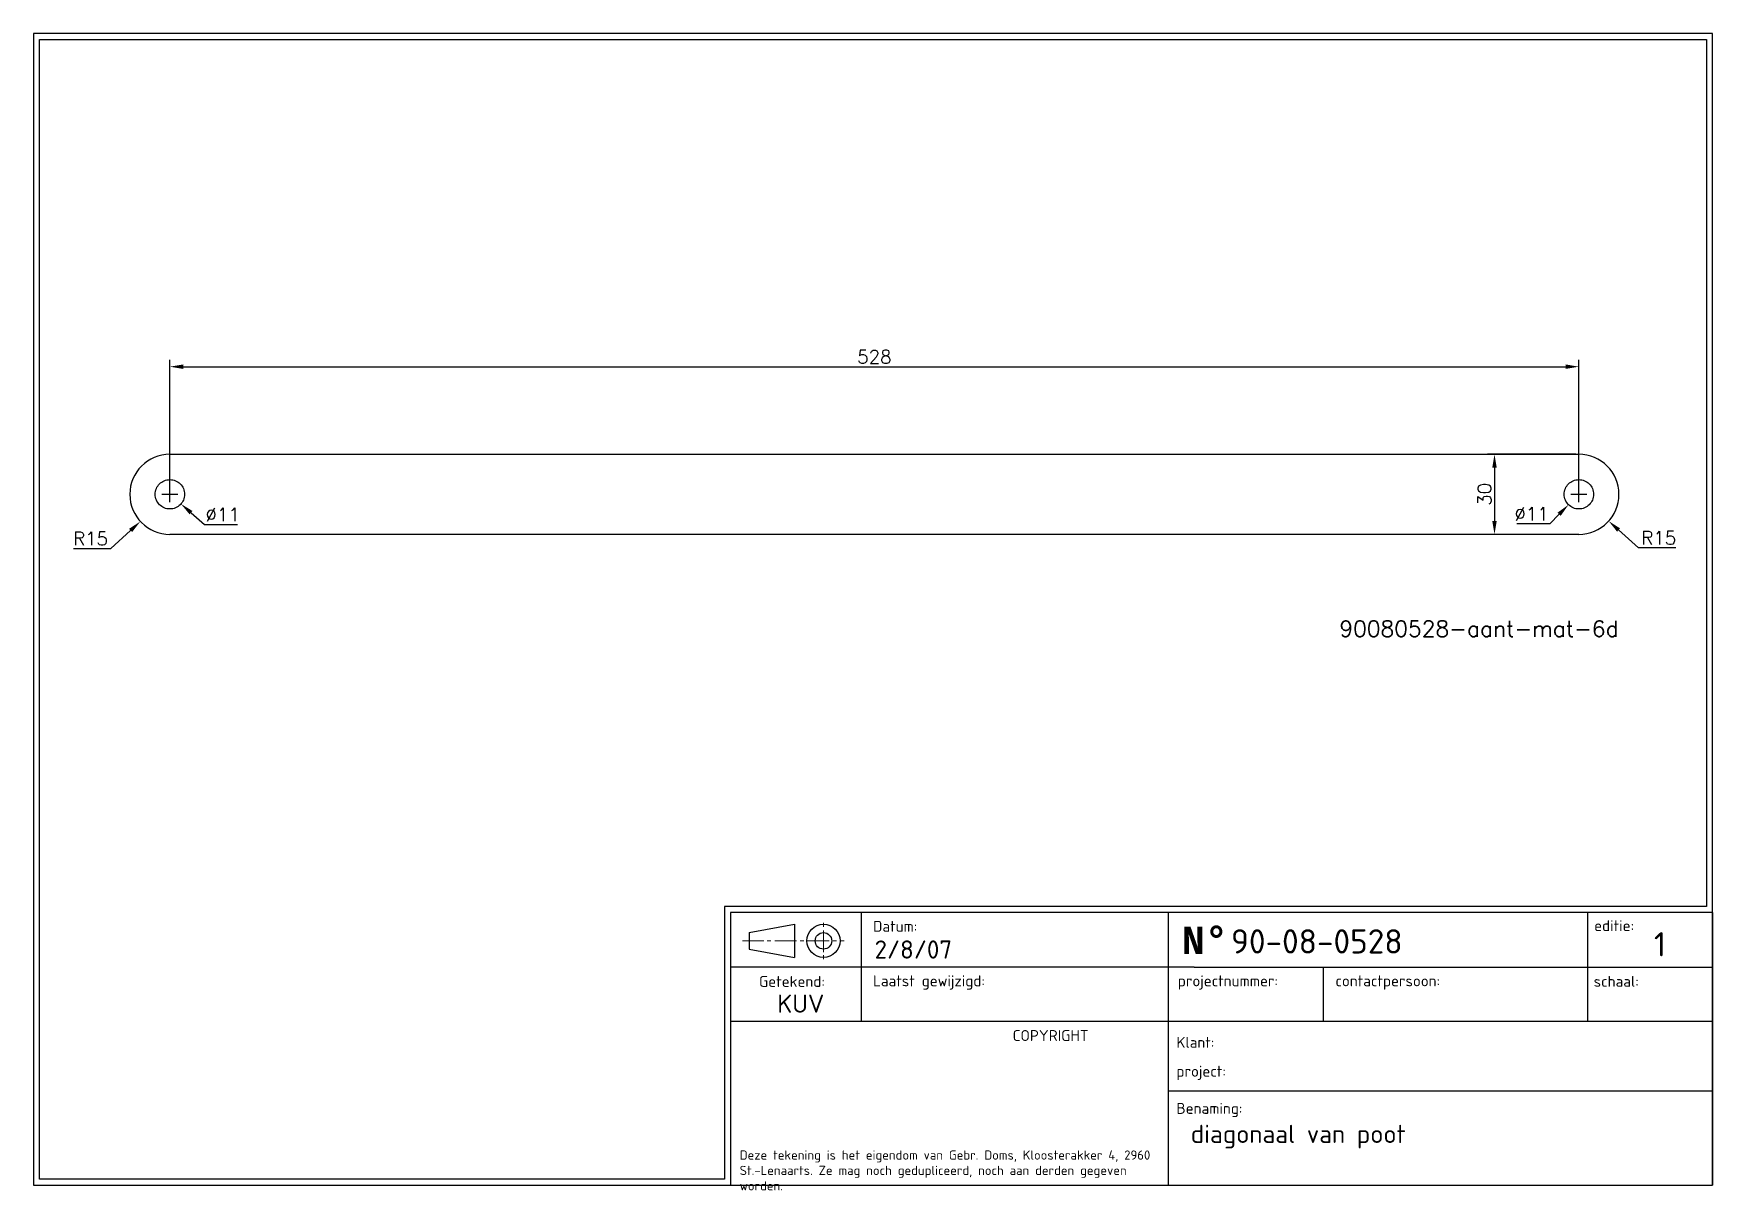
# Paper-space layout 'A4 Hor' of a CAD drawing. Extents: x 520 to 797, y 40 to 231.
# The model-space entities are those that its viewports show. They can reach past a viewport. Long polylines and large blocks are cut down to what shows.
import ezdxf
from ezdxf.enums import TextEntityAlignment as Align

# ---------------------------------------------------------------- set-up
doc = ezdxf.new("R2010")
doc.units = 0
doc.header["$LTSCALE"] = 0.5
doc.layers.get('0').update_dxf_attribs({"linetype": 'CONTINUOUS'})
doc.layers.get('DEFPOINTS').update_dxf_attribs({"linetype": 'CONTINUOUS'})
for name, color, linetype in [('50VOL', 13, 'CONTINUOUS'), ('70VOL', 5, 'CONTINUOUS'), ('BRANDLIJN', 93, 'CONTINUOUS')]:
    doc.layers.add(name, color=color, linetype=linetype)
doc.layers.add('View', color=9, linetype='CONTINUOUS', plot=False)
doc.styles.add('ISOCPEUR', font='isocpeur.ttf')
doc.styles.add('ROMAND', font='', dxfattribs={"height": 2})
doc.styles.add('ROMANS', font='romans.shx')
doc.styles.get('ROMAND').set_extended_font_data('romand.shx')
doc.dimstyles.new('1_OP_02$0', dxfattribs={"dimscale": 2, "dimtxt": 2.5, "dimasz": 2.5, "dimexe": 1.3, "dimexo": 0.6, "dimgap": 0.6, "dimtad": 1, "dimdec": 1, "dimdsep": 46, "dimtxsty": 'ROMANS', "dimcen": -1.5, "dimclrd": 150, "dimclre": 150, "dimclrt": 5, "dimadec": 0, "dimazin": 0, "dimtfac": 1, "dimtdec": 1, "dimtmove": 0, "dimatfit": 3, "dimfxl": 0, "dimtolj": 1, "dimtzin": 0, "dimarcsym": 0})
doc.dimstyles.new('1_OP_02$3', dxfattribs={"dimscale": 2, "dimtxt": 2.5, "dimasz": 2.5, "dimexe": 1.3, "dimexo": 0.6, "dimgap": 0.6, "dimtad": 1, "dimtoh": 1, "dimdec": 1, "dimdsep": 46, "dimtxsty": 'ROMANS', "dimcen": -1.5, "dimclrd": 150, "dimclre": 150, "dimclrt": 5, "dimadec": 0, "dimazin": 0, "dimtfac": 1, "dimtdec": 1, "dimtofl": 0, "dimtmove": 0, "dimatfit": 0, "dimfxl": 0, "dimtolj": 1, "dimtzin": 0, "dimarcsym": 0})
doc.dimstyles.new('1_OP_02$4', dxfattribs={"dimscale": 2, "dimtxt": 2.5, "dimasz": 2.5, "dimexe": 1.3, "dimexo": 0.6, "dimgap": 0.6, "dimtad": 1, "dimtoh": 1, "dimdec": 1, "dimdsep": 46, "dimtxsty": 'ROMANS', "dimcen": 1, "dimclrd": 150, "dimclre": 150, "dimclrt": 5, "dimadec": 0, "dimazin": 0, "dimtfac": 1, "dimtdec": 1, "dimtofl": 0, "dimtmove": 0, "dimatfit": 3, "dimfxl": 0, "dimtolj": 1, "dimtzin": 0, "dimarcsym": 0})

# ---------------------------------------------------------------- blocks, each defined once
blk = doc.blocks.new('ISO_A4')
for p, q in [((200, 287), (10, 287)), ((10, 287), (10, 10)), ((200, 10), (200, 287)), ((10, 10), (200, 10))]:
    blk.add_line(p, q)
blk = doc.blocks.new('titelhoek1')
for p, q in [((162.06, 45), (0.06, 45)), ((0.06, 45), (0.06, 0)), ((21.62, 45), (21.62, 36)), ((72.32, 0), (72.32, 45)), ((141.44, 45), (141.44, 36)), ((162.06, 45), (162.06, 0)), ((3.12, 41.69), (10.59, 43.05)), ((3.12, 41.69), (3.12, 38.96)), ((10.59, 43.05), (10.59, 37.59)), ((3.12, 38.96), (10.59, 37.59)), ((76.56, 36), (0.06, 36)), ((21.62, 36), (21.62, 27)), ((76.56, 36), (162.06, 36)), ((97.85, 36), (97.85, 27)), ((141.44, 36), (141.44, 27)), ((162.06, 27), (0.06, 27)), ((72.32, 15.59), (162.06, 15.59)), ((0.06, 0), (162.06, 0))]:
    blk.add_line(p, q)
at = {"lineweight": 9}
for p, q in [((15.39, 43.28), (15.39, 42.63)), ((15.39, 42.04), (15.39, 38.45)), ((2.04, 40.32), (5.55, 40.32)), ((6.12, 40.32), (6.72, 40.32)), ((7.37, 40.32), (10.93, 40.32)), ((11.55, 40.32), (12.15, 40.32)), ((12.78, 40.32), (16.31, 40.32)), ((16.96, 40.32), (17.53, 40.32)), ((18.15, 40.32), (18.81, 40.32)), ((15.39, 37.93), (15.39, 37.3))]:
    blk.add_line(p, q, dxfattribs=at)
for radius in [2.73, 1.36]:
    blk.add_circle((15.39, 40.32), radius)
at = {"style": 'ISOCPEUR'}
for s, p in [('Datum:', (23.56, 41.82)), ('editie:', (142.55, 41.92)), ('Getekend:', (4.75, 32.72)), ('Laatst gewijzigd:', (23.56, 32.82)), ('projectnummer:', (73.85, 32.82)), ('contactpersoon:', (99.86, 32.82)), ('schaal:', (142.46, 32.74)), ('COPYRIGHT ', (46.6, 23.8)), ('Klant:', (73.62, 22.67)), ('project:', (73.62, 17.91)), ('Benaming:', (73.62, 11.78))]:
    blk.add_text(s, height=1.8, dxfattribs=at).set_placement(p)
at = {"insert": (74.49, 42.64), "char_height": 4.5, "width": 5, "attachment_point": 1, "style": 'ROMAND'}
blk.add_mtext('{\\fMonospac821 BT|b1|i0|c0|p49;N°}', dxfattribs=at)
at = {"lineweight": 9, "insert": (1.56, 5.74), "char_height": 1.52, "width": 71.22, "attachment_point": 1, "style": 'ISOCPEUR'}
blk.add_mtext('Deze tekening is het eigendom van Gebr. Doms, Kloosterakker 4, 2960 St.-Lenaarts. Ze mag noch gedupliceerd, noch aan derden gegeven worden.', dxfattribs=at)
at = {"style": 'ISOCPEUR'}
for tag, height, p in [('TEKENINGNR', 4, (82.64, 37.03)), ('CREATING_DATE', 3, (23.82, 36.49)), ('MODIFICATION_TIME', 3, (23.82, 27.49)), ('PROJECTNR', 3, (73.74, 27.6)), ('CONTACTPERSOON', 3, (99.76, 27.6)), ('KLANTNAAM', 3, (82.92, 21.47)), ('PROJECTOMSCHRIJVING:', 3, (82.92, 16.68))]:
    blk.add_attdef(tag, text='', height=height, dxfattribs=at).set_placement(p, align=Align.BOTTOM_LEFT)
for tag, height, p in [('VERSIE', 4, (153.41, 36.56)), ('MADE_BY', 3, (11.64, 27.56)), ('SCHAAL', 3, (153.27, 27.56))]:
    blk.add_attdef(tag, text='', height=height, dxfattribs=at).set_placement(p, align=Align.BOTTOM_CENTER)
for tag, p in [('BENAMING1', (75.99, 6.97)), ('BENAMING2', (75.99, 2.97))]:
    blk.add_attdef(tag, p, '', height=3, dxfattribs=at)
blk = doc.blocks.new('*D0')
at = {"layer": '70VOL', "color": 150, "lineweight": -2}
for p, q in [((2652.28, 721.69), (2652.28, 770.91)), ((2657.28, 768.31), (3175.28, 768.31)), ((3180.28, 721.69), (3180.28, 770.91))]:
    blk.add_line(p, q, dxfattribs=at)
at = {"layer": '70VOL', "color": 150}
for points in [[(2657.28, 769.15), (2657.28, 767.48), (2652.28, 768.31)], [(3175.28, 769.15), (3175.28, 767.48), (3180.28, 768.31)]]:
    blk.add_solid(points, dxfattribs=at)
at = {"layer": 'DEFPOINTS', "color": 0}
for p in [(3180.28, 768.31), (2652.28, 720.49), (3180.28, 720.49)]:
    blk.add_point(p, dxfattribs=at)
at = {"layer": '70VOL', "color": 5, "insert": (2916.28, 772.01), "char_height": 5, "attachment_point": 5, "style": 'ROMANS'}
blk.add_mtext('\\A1;528', dxfattribs=at)
blk = doc.blocks.new('*D1')
at = {"layer": '70VOL', "color": 150, "lineweight": -2}
for p, q in [((2652.28, 717.49), (2652.28, 723.49)), ((2649.28, 720.49), (2655.28, 720.49)), ((2660.2, 713.61), (2665.28, 709.2)), ((2665.28, 709.2), (2677.67, 709.2))]:
    blk.add_line(p, q, dxfattribs=at)
at = {"layer": '70VOL', "color": 150}
blk.add_solid([(2660.75, 714.24), (2659.66, 712.98), (2656.43, 716.89)], dxfattribs=at)
at = {"layer": 'DEFPOINTS', "color": 0}
for p in [(2648.12, 724.1), (2656.43, 716.89)]:
    blk.add_point(p, dxfattribs=at)
at = {"layer": '70VOL', "color": 5, "insert": (2672.08, 712.9), "char_height": 5, "attachment_point": 5, "style": 'ROMANS'}
blk.add_mtext('\\A1;∅11', dxfattribs=at)
blk = doc.blocks.new('*D2')
at = {"layer": '70VOL', "color": 150, "lineweight": -2}
for p, q in [((2650.28, 720.49), (2654.28, 720.49)), ((2652.28, 718.49), (2652.28, 722.49)), ((2630.2, 700.18), (2637.56, 706.95)), ((2616.14, 700.18), (2630.2, 700.18))]:
    blk.add_line(p, q, dxfattribs=at)
at = {"layer": '70VOL', "color": 150}
blk.add_solid([(2636.99, 707.56), (2638.12, 706.34), (2641.24, 710.34)], dxfattribs=at)
at = {"layer": 'DEFPOINTS', "color": 0}
for p in [(2652.28, 720.49), (2641.24, 710.34)]:
    blk.add_point(p, dxfattribs=at)
at = {"layer": '70VOL', "color": 5, "insert": (2622.57, 703.88), "char_height": 5, "attachment_point": 5, "style": 'ROMANS'}
blk.add_mtext('\\A1;R15', dxfattribs=at)
blk = doc.blocks.new('*D3')
at = {"layer": '70VOL', "color": 150, "lineweight": -2}
for p, q in [((3178.28, 720.49), (3182.28, 720.49)), ((3180.28, 718.49), (3180.28, 722.49)), ((3202.58, 700.43), (3195.15, 707.12)), ((3216.64, 700.43), (3202.58, 700.43))]:
    blk.add_line(p, q, dxfattribs=at)
at = {"layer": '70VOL', "color": 150}
blk.add_solid([(3195.7, 707.74), (3194.59, 706.5), (3191.43, 710.46)], dxfattribs=at)
at = {"layer": 'DEFPOINTS', "color": 0}
for p in [(3180.28, 720.49), (3191.43, 710.46)]:
    blk.add_point(p, dxfattribs=at)
at = {"layer": '70VOL', "color": 5, "insert": (3210.21, 704.13), "char_height": 5, "attachment_point": 5, "style": 'ROMANS'}
blk.add_mtext('\\A1;R15', dxfattribs=at)
blk = doc.blocks.new('*D4')
at = {"layer": '70VOL', "color": 150, "lineweight": -2}
for p, q in [((3180.28, 717.49), (3180.28, 723.49)), ((3177.28, 720.49), (3183.28, 720.49)), ((3172.88, 713.04), (3169.36, 709.49)), ((3169.36, 709.49), (3156.97, 709.49))]:
    blk.add_line(p, q, dxfattribs=at)
at = {"layer": '70VOL', "color": 150}
blk.add_solid([(3172.29, 713.63), (3173.47, 712.45), (3176.4, 716.59)], dxfattribs=at)
at = {"layer": 'DEFPOINTS', "color": 0}
for p in [(3184.15, 724.4), (3176.4, 716.59)]:
    blk.add_point(p, dxfattribs=at)
at = {"layer": '70VOL', "color": 5, "insert": (3162.56, 713.19), "char_height": 5, "attachment_point": 5, "style": 'ROMANS'}
blk.add_mtext('\\A1;∅11', dxfattribs=at)
blk = doc.blocks.new('*D5')
at = {"layer": '70VOL', "color": 150, "lineweight": -2}
for p, q in [((3179.08, 735.49), (3146.05, 735.49)), ((3148.65, 730.49), (3148.65, 710.49)), ((3179.08, 705.49), (3146.05, 705.49))]:
    blk.add_line(p, q, dxfattribs=at)
at = {"layer": '70VOL', "color": 150}
for points in [[(3147.82, 730.49), (3149.48, 730.49), (3148.65, 735.49)], [(3147.82, 710.49), (3149.48, 710.49), (3148.65, 705.49)]]:
    blk.add_solid(points, dxfattribs=at)
at = {"layer": 'DEFPOINTS', "color": 0}
for p in [(3180.28, 735.49), (3148.65, 705.49), (3180.28, 705.49)]:
    blk.add_point(p, dxfattribs=at)
at = {"layer": '70VOL', "color": 5, "insert": (3144.95, 720.49), "char_height": 5, "attachment_point": 5, "rotation": 90, "style": 'ROMANS'}
blk.add_mtext('\\A1;30', dxfattribs=at)

msp = doc.modelspace()

# ---------------------------------------------------------------- linework, layer by layer
at = {"layer": '50VOL'}
for p, q in [((2652.28, 735.49), (3180.28, 735.49)), ((3180.28, 705.49), (2652.28, 705.49))]:
    msp.add_line(p, q, dxfattribs=at)
for centre in [(2652.28, 720.49), (3180.28, 720.49)]:
    msp.add_circle(centre, 5.5, dxfattribs=at)
for centre, start, end in [((2652.28, 720.49), 90, 270), ((3180.28, 720.49), 270, 90)]:
    msp.add_arc(centre, 15, start, end, dxfattribs=at)

# ---------------------------------------------------------------- texts
at = {"layer": 'BRANDLIJN', "style": 'ROMANS'}
msp.add_text('90080528-aant-mat-6d', height=6, dxfattribs=at).set_placement((3090.52, 667.12))

# ---------------------------------------------------------------- dimensions: what is measured, and where the dimension line sits
at = {"layer": '70VOL'}
dim = msp.add_linear_dim(base=(3180.28, 768.31), p1=(2652.28, 720.49), p2=(3180.28, 720.49), dimstyle='1_OP_02$0', dxfattribs=at)
dim.commit()
dim.dimension.update_dxf_attribs({"geometry": '*D0', "text_midpoint": (2916.28, 772.01)})
dim = msp.add_linear_dim(base=(3148.65, 705.49), p1=(3180.28, 735.49), p2=(3180.28, 705.49), angle=90, dimstyle='1_OP_02$0', dxfattribs=at)
dim.commit()
dim.dimension.update_dxf_attribs({"geometry": '*D5', "text_midpoint": (3144.95, 720.49)})
for p1, p2, picture, middle in [((2648.12, 724.1), (2656.43, 716.89), '*D1', (2672.08, 709.2)), ((3184.15, 724.4), (3176.4, 716.59), '*D4', (3162.56, 709.49))]:
    dim = msp.add_diameter_dim_2p(p1=p1, p2=p2, dimstyle='1_OP_02$3', dxfattribs=at)
    dim.commit()
    dim.dimension.update_dxf_attribs({"geometry": picture, "text_midpoint": middle, "dimtype": 163})
for center, mpoint, picture, middle in [((2652.28, 720.49), (2641.24, 710.34), '*D2', (2622.57, 703.88)), ((3180.28, 720.49), (3191.43, 710.46), '*D3', (3210.21, 704.13))]:
    dim = msp.add_radius_dim(center=center, mpoint=mpoint, dimstyle='1_OP_02$4', dxfattribs=at)
    dim.commit()
    dim.dimension.update_dxf_attribs({"geometry": picture, "text_midpoint": middle})

psp = doc.layouts.new('A4 Hor')

# ---------------------------------------------------------------- linework, layer by layer
at = {"layer": 'View'}
psp.add_lwpolyline([(520.54, 230.06), (795.54, 230.06), (795.54, 87.06), (633.54, 87.06), (633.54, 42.06), (520.54, 42.06), (520.54, 230.06)], close=True, dxfattribs=at)

# ---------------------------------------------------------------- block references
at = {"lineweight": 0, "rotation": 270}
psp.add_blockref('ISO_A4', (509.54, 241.06), dxfattribs=at)
psp.add_blockref('titelhoek1', (634.48, 41.06)).add_auto_attribs({'TEKENINGNR': '90-08-0528', 'BENAMING1': 'diagonaal van poot', 'CREATING_DATE': '2/8/07', 'MADE_BY': 'KUV', 'VERSIE': '1'})

# ---------------------------------------------------------------- viewports
at = {"layer": 'View'}
vp = psp.add_viewport(center=(658.04, 136.06), size=(275, 188), view_center_point=(2915.76, 677.37), view_height=426.9795, dxfattribs=at)
vp.dxf.flags = 0x10000  # cut along an outline
vp.dxf.clipping_boundary_handle = psp.add_lwpolyline([(520.54, 230.06), (795.54, 230.06), (795.54, 87.06), (633.54, 87.06), (633.54, 42.06), (520.54, 42.06), (520.54, 230.06)], format="xyb", close=True, dxfattribs={"invisible": 1}).dxf.handle

doc.saveas('drawing.dxf')
